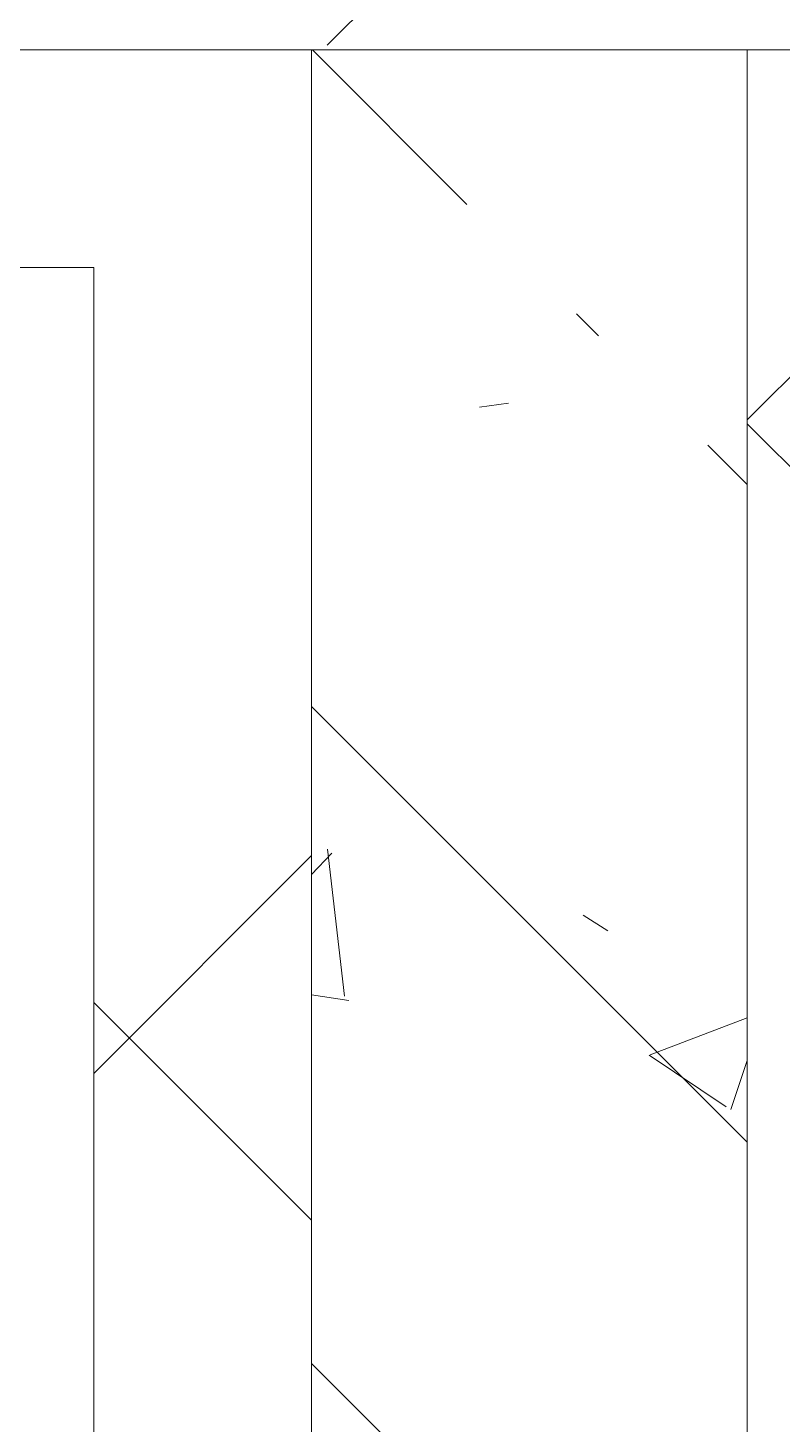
# Model space of a CAD drawing. Header units: millimetres. Extents: x -213547 to 415037, y -3642 to 106956.
# Drawn here: x 86809.6 to 86982.7, y 102300.6 to 102621.1 of the extents above; entities that cross this region are included whole.
import ezdxf

# ---------------------------------------------------------------- set-up
doc = ezdxf.new("R2010")
doc.units = ezdxf.units.MM
doc.layers.add('A-WALL', color=7, linetype='Continuous', lineweight=5)
doc.layers.add('I-WALL', color=7, linetype='Continuous', lineweight=5)
doc.layers.add('A-WALL-1', color=9, linetype='Continuous', lineweight=5, true_color=0x808080)
pattern_1 = [(45, (0, 0), (-141.42136, 141.42136), []), (135, (0, 0), (-141.42136, -141.42136), [])]

# ---------------------------------------------------------------- blocks, each defined once
blk = doc.blocks.new('1floor')
at = {"layer": 'I-WALL'}
h = blk.add_hatch(dxfattribs=at)
h.set_pattern_fill('FP_1', color=256, style=0, pattern_type=2)
h.set_pattern_definition([(45, (0, 0), (-114.04925, 114.04925), []), (45, (114.05, 0), (-114.04925, 114.04925), [201.612, -40.322, 6.706, -33.617])])
h.paths.add_polyline_path([(89160, 23430), (89160, 23680), (88790, 23678), (88790, 23670), (88780, 23670), (88780, 23440), (88790, 23440), (88790, 23432), (89144.29, 23430)])
h.paths.add_polyline_path([(85000, 23430), (85350, 23432), (85350, 23440), (85380, 23440), (85380, 23670), (85350, 23670), (85350, 23678), (85000, 23680), (85000, 23577.31)])
h.paths.add_polyline_path([(86530, 23430), (87070, 23432), (87070, 23440), (87080, 23440), (87080, 23670), (87070, 23670.74), (87070, 23678), (86560, 23678), (86560, 23670), (86530, 23670), (86530, 23440), (86560, 23440), (86560, 23432), (86530, 23432)])
h = blk.add_hatch(dxfattribs=at)
h.set_pattern_fill('FP_24', color=256, style=0, pattern_type=2)
h.set_pattern_definition(pattern_1)
h.paths.add_polyline_path([(86760, 23380), (86760, 23430), (86530, 23430), (86530, 23380), (86740, 23380)])
h.paths.add_polyline_path([(85210, 23380), (85380, 23380), (85380, 23430), (85020, 23430), (85020, 23380), (85128, 23380)])
h = blk.add_hatch(dxfattribs=at)
h.set_pattern_fill('FP_24', color=256, style=0, pattern_type=2)
h.set_pattern_definition(pattern_1)
h.paths.add_polyline_path([(86790, 21780), (86810, 21780), (86810, 23430), (86760, 23430), (86760, 21780), (86768.14, 21780)])
h = blk.add_hatch(dxfattribs=at)
h.set_pattern_fill('FP_41', color=256, style=0, pattern_type=2)
h.set_pattern_definition([(135, (0, 0), (-150.8683, -150.8683), [213.36, -35.56, 7.112, -35.56]), (135, (0, 150.77), (-150.8683, -150.8683), []), (50, (0, 0), (255.05767, -22.3145), [26.67, -293.37]), (355, (0, 0), (-49.3404, 267.47914), [21.336, -234.696]), (100.451, (21.25, -1.86), (205.71947, 245.16356), [22.666, -249.326]), (46.184, (0, 71.12), (379.511, -58.86), [40.005, -440.055]), (96.636, (31.63, 66.2), (332.3634, 346.3991), [33.999, -373.989]), (351.184, (0, 71.12), (332.3669, 346.3953), [32.004, -352.044]), (21, (35.56, 53.34), (212.26017, -143.1711), [26.67, -293.37]), (326, (35.56, 53.34), (86.5224, 257.8632), [21.336, -234.696]), (71.451, (53.25, 41.4), (298.78395, 114.6901), [22.666, -249.326]), (37.5, (0, 0), (4.32385, 118.37751), [6.706, -225.146, 6.706, -231.546, -235.585]), (37.5, (0, 0), (4.32385, 118.37751), [-470.103, 6.706, -228.879]), (7.5, (0, 0), (93.54758, 140.2533), [6.706, -129.134, 6.706, -219.812, -89.789]), (7.5, (0, 0), (93.54758, 140.2533), [-362.356, 6.706, -83.083]), (327.5, (-79.3, 0), (189.82734, -8.02019), [6.706, -82.194, 6.706, -270.662, -368.046]), (327.5, (-79.3, 0), (189.82734, -8.02019), [-366.268, 6.706, -361.34]), (317.5, (-114.86, 0), (207.38114, 35.59764), [6.706, -108.864, 6.706, -177.495, -261.366]), (317.5, (-114.86, 0), (207.38114, 35.59764), [-299.771, 6.706, -254.66])])
h.paths.add_polyline_path([(86856.17, 21780), (86910, 21780), (86910, 23430), (86810, 23430), (86810, 21780), (86841.63, 21780)])
h = blk.add_hatch(dxfattribs=at)
h.set_pattern_fill('FP_24', color=256, style=0, pattern_type=2)
h.set_pattern_definition(pattern_1)
h.paths.add_polyline_path([(86960, 19300), (86960, 20255), (86918, 20255), (86918, 20225), (86910, 20225), (86910, 19300)])
h.paths.add_polyline_path([(86960, 21655), (86960, 23430), (86910, 23430), (86910.15, 21685), (86918, 21685), (86918, 21655)])
at = {"layer": 'A-WALL'}
for p, q in [((87080, 23430), (86530, 23430)), ((86530, 23380), (86760, 23380)), ((86760, 21830), (86760, 23380))]:
    blk.add_line(p, q, dxfattribs=at)
at = {"layer": 'A-WALL-1'}
for p, q in [((86810, 23430), (86810, 21780)), ((86910, 21685), (86910, 23430))]:
    blk.add_line(p, q, dxfattribs=at)

msp = doc.modelspace()

# ---------------------------------------------------------------- block references
msp.add_blockref('1floor', (64.7, 79186.05))

doc.saveas('drawing.dxf')
